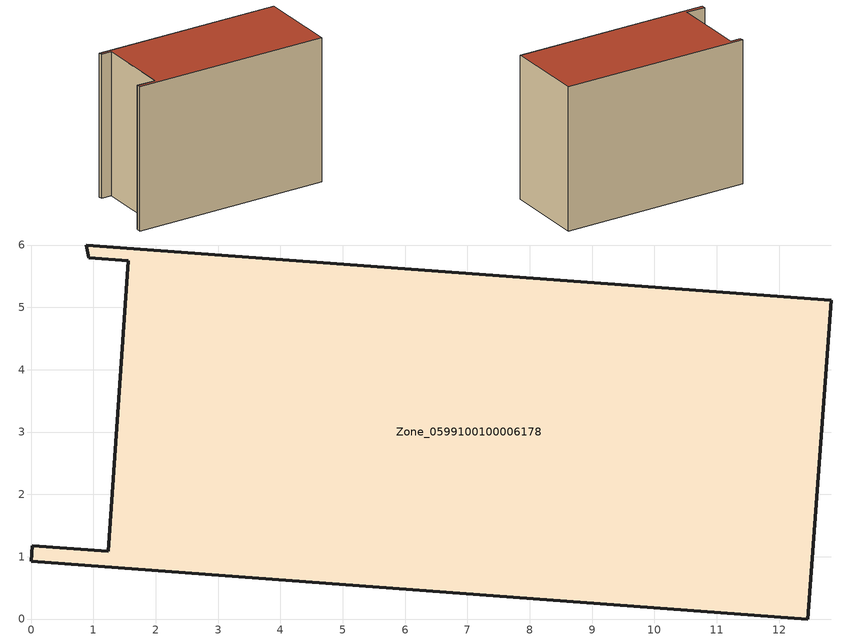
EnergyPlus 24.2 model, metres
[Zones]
Zone_0599100100006178
 floor ground (C_G): 12.46,0 0,0.92 0.02,1.17 1.24,1.08 1.56,5.75 0.92,5.79 0.88,6 12.84,5.11 z0
 wall outside (C_F): 12.46,0 12.84,5.11 0.88,6 0.92,5.79 1.56,5.75 1.24,1.08 0.02,1.17 0,0.92 12.46,0 z0:9.18
 roof outside (C_R): 0,0.92 12.46,0 12.84,5.11 0.88,6 0.92,5.79 1.56,5.75 1.24,1.08 0.02,1.17 z9.18
[BUILDING]
Pand.0599100100006178: North Axis=0; Terrain=City; Loads Convergence Tolerance Value=0.04; Temperature Convergence Tolerance Value=0.4; Solar Distribution=FullExterior; Maximum Number of Warmup Days=25; Minimum Number of Warmup Days=1
[Site:Location]
Rotterdam.The.Hague.AP_ZH_NLD Design_Conditions: Latitude=51.96; Longitude=4.45; Time Zone=1; Elevation=-4.5
[SITE:GROUNDTEMPERATURE:BUILDINGSURFACE]
18, 18, 18, 18, 18, 18, 18, 18, 18, 18, 18, 18
[MATERIAL] Thermal Absorptance=0.9; Solar Absorptance=0.7; Visible Absorptance=0.7
Name | Roughness | Thickness | Conductivity | Density | Specific Heat
G.TI.2015-2018 | MediumSmooth | 0.15 | 0.0428571 | 540 | 1210
F.TI.2015-2018 | Rough | 0.3 | 0.0666667 | 1920 | 840
R.TI.2015-2018 | MediumRough | 0.2 | 0.0333333 | 1500 | 1000
[CONSTRUCTION]
C_G: G.TI.2015-2018
C_F: F.TI.2015-2018
C_R: R.TI.2015-2018
[ZONE]
Zone_0599100100006178: Type=1; Multiplier=1; Ceiling Height=Autocalculate; Volume=Autocalculate; Floor Area=autocalculate; Part of Total Floor Area=Yes
[ZONEINFILTRATION:DESIGNFLOWRATE]
Infil_Zone_0599100100006178: Zone or ZoneList or Space or SpaceList=Zone_0599100100006178; Schedule=AlwaysOn; Design Flow Rate Calculation Method=Flow/Area; Flow Rate per Floor Area=0.0015; Constant Term Coefficient=1; Temperature Term Coefficient=0; Velocity Term Coefficient=0; Velocity Squared Term Coefficient=0
[HVACTEMPLATE:ZONE:IDEALLOADSAIRSYSTEM]
Zone_0599100100006178: Maximum Heating Supply Air Temperature=50; Minimum Cooling Supply Air Temperature=13; Maximum Heating Supply Air Humidity Ratio=0.0156; Minimum Cooling Supply Air Humidity Ratio=0.0077; Heating Limit=NoLimit; Cooling Limit=NoLimit; Dehumidification Control Type=ConstantSensibleHeatRatio; Cooling Sensible Heat Ratio=0.7; Dehumidification Setpoint=60; Humidification Control Type=None; Humidification Setpoint=30; Outdoor Air Method=None; Outdoor Air Flow Rate per Person=0.00944; Outdoor Air Flow Rate per Zone Floor Area=0; Outdoor Air Flow Rate per Zone=0; Demand Controlled Ventilation Type=None; Outdoor Air Economizer Type=NoEconomizer; Heat Recovery Type=None; Sensible Heat Recovery Effectiveness=0.7; Latent Heat Recovery Effectiveness=0.65
[ZONECONTROL:THERMOSTAT]
ThermostatControl_Zone_0599100100006178: Zone or ZoneList=Zone_0599100100006178; Control Type Schedule=DualSetpointControlType; Control 1=Thermostat_Zone_0599100100006178; Temperature Difference Between Cutout And Setpoint=0
[THERMOSTATSETPOINT:DUALSETPOINT]
Thermostat_Zone_0599100100006178: Heating Setpoint Temperature Schedule=HeatingSetpoint_Zone_0599100100006178; Cooling Setpoint Temperature Schedule=CoolingSetpoint_Zone_0599100100006178
[SCHEDULE:COMPACT]
HeatingSetpoint_Zone_0599100100006178: Through: 12/31, For: AllDays, Until: 24:00, 21
CoolingSetpoint_Zone_0599100100006178: Through: 12/31, For: AllDays, Until: 24:00, 24
DualSetpointControlType: Through: 12/31, For: AllDays, Until: 24:00, 4
AlwaysOn: Through: 12/31, For: AllDays, Until: 24:00, 1
